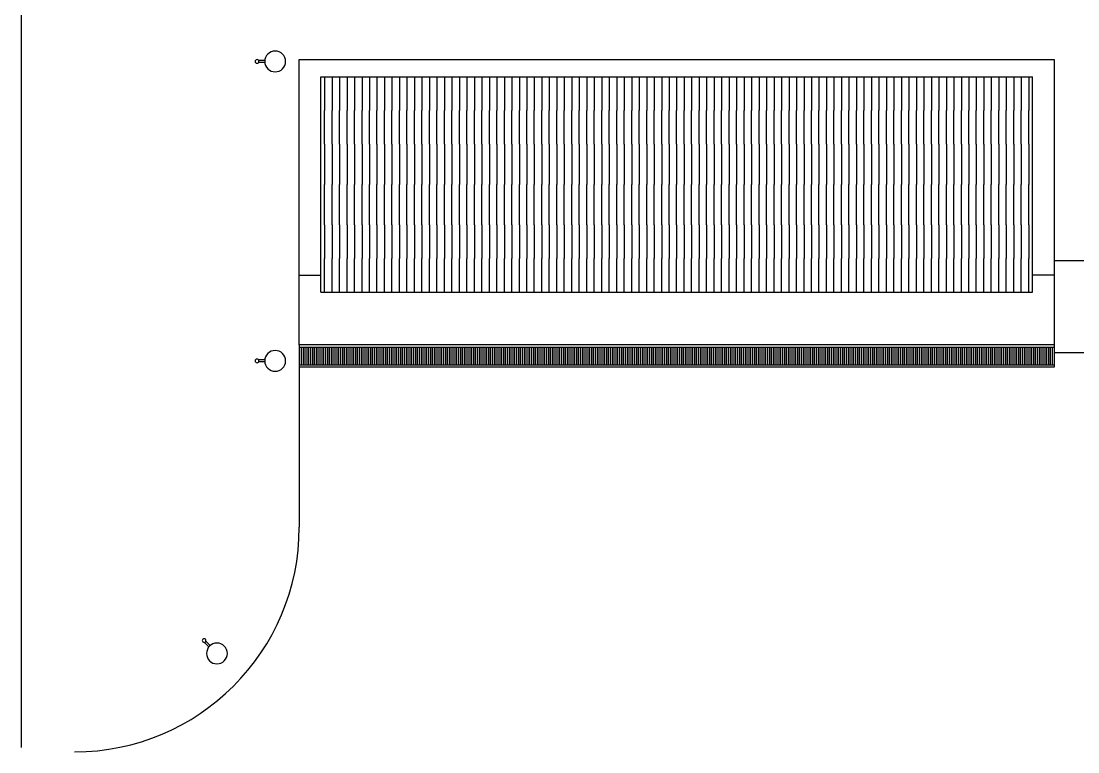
# Model space of a CAD drawing. Header units: millimetres. Extents: x 2686 to 2939, y 1294 to 1441.
# Drawn here: x 2685.75 to 2713.96, y 1353.17 to 1372.69 of the extents above; entities that cross this region are included whole.
import ezdxf

# ---------------------------------------------------------------- set-up
doc = ezdxf.new("R2010")
doc.units = ezdxf.units.MM
for name, color, linetype in [('ar-alambrado', 2, 'Continuous'), ('AR-ALV', 2, 'Continuous'), ('AR-CALÇADA', 1, 'Continuous'), ('AR-COB-V4', 1, 'Continuous'), ('AR-ILUMINAÇÃO-JARDIM', 1, 'Continuous'), ('AR-PIS', 1, 'Continuous')]:
    doc.layers.add(name, color=color, linetype=linetype)

# ---------------------------------------------------------------- blocks, each defined once
blk = doc.blocks.new('Poste Jardim')
at = {"layer": 'AR-ILUMINAÇÃO-JARDIM'}
for p, q in [((-0.025, 0.109), (-0.025, 0.274)), ((0.025, 0.109), (0.025, 0.274))]:
    blk.add_line(p, q, dxfattribs=at)
for centre, radius in [((0, 0.318), 0.05), ((0, 0.318), 0.05), ((0, -0.167), 0.278)]:
    blk.add_circle(centre, radius, dxfattribs=at)

msp = doc.modelspace()

# ---------------------------------------------------------------- linework, layer by layer
at = {"layer": 'ar-alambrado'}
msp.add_line((2685.746, 1391.525), (2685.746, 1353.285), dxfattribs=at)
at = {"layer": 'AR-ALV'}
for p, q in [((2693.746, 1371.197), (2712.746, 1371.197)), ((2693.746, 1365.443), (2693.746, 1371.197)), ((2693.846, 1371.197), (2693.846, 1370.297)), ((2712.646, 1371.197), (2712.646, 1370.297)), ((2712.746, 1365.443), (2712.746, 1371.197)), ((2693.846, 1369.397), (2693.846, 1370.297)), ((2712.646, 1369.397), (2712.646, 1370.297)), ((2693.846, 1369.397), (2693.846, 1368.32)), ((2712.646, 1369.397), (2712.646, 1368.32)), ((2693.846, 1367.243), (2693.846, 1368.32)), ((2712.646, 1367.243), (2712.646, 1368.32)), ((2693.846, 1367.243), (2693.846, 1366.343)), ((2712.646, 1367.243), (2712.646, 1366.343)), ((2693.846, 1365.443), (2693.846, 1366.343)), ((2712.646, 1365.443), (2712.646, 1366.343)), ((2693.746, 1365.443), (2712.746, 1365.443))]:
    msp.add_line(p, q, dxfattribs=at)
at = {"layer": 'AR-CALÇADA'}
for p, q in [((2713.321, 1366.294), (2716.729, 1366.294)), ((2693.171, 1363.834), (2693.171, 1359.165)), ((2713.321, 1363.834), (2714.747, 1363.834))]:
    msp.add_line(p, q, dxfattribs=at)
msp.add_arc((2687.171, 1359.165), 6, 270, 0, dxfattribs=at)
at = {"layer": 'AR-COB-V4'}
for p, q in [((2694.046, 1371.197), (2694.046, 1370.297)), ((2694.246, 1371.197), (2694.246, 1370.297)), ((2694.446, 1371.197), (2694.446, 1370.297)), ((2694.646, 1371.197), (2694.646, 1370.297)), ((2694.846, 1371.197), (2694.846, 1370.297)), ((2695.046, 1371.197), (2695.046, 1370.297)), ((2695.246, 1371.197), (2695.246, 1370.297)), ((2695.446, 1371.197), (2695.446, 1370.297)), ((2695.646, 1371.197), (2695.646, 1370.297)), ((2695.846, 1371.197), (2695.846, 1370.297)), ((2696.046, 1371.197), (2696.046, 1370.297)), ((2696.246, 1371.197), (2696.246, 1370.297)), ((2696.446, 1371.197), (2696.446, 1370.297)), ((2696.646, 1371.197), (2696.646, 1370.297)), ((2696.846, 1371.197), (2696.846, 1370.297)), ((2697.046, 1371.197), (2697.046, 1370.297)), ((2697.246, 1371.197), (2697.246, 1370.297)), ((2697.446, 1371.197), (2697.446, 1370.297)), ((2697.646, 1371.197), (2697.646, 1370.297)), ((2697.846, 1371.197), (2697.846, 1370.297)), ((2698.046, 1371.197), (2698.046, 1370.297)), ((2698.246, 1371.197), (2698.246, 1370.297)), ((2698.446, 1371.197), (2698.446, 1370.297)), ((2698.646, 1371.197), (2698.646, 1370.297)), ((2698.846, 1371.197), (2698.846, 1370.297)), ((2699.046, 1371.197), (2699.046, 1370.297)), ((2699.246, 1371.197), (2699.246, 1370.297)), ((2699.446, 1371.197), (2699.446, 1370.297)), ((2699.646, 1371.197), (2699.646, 1370.297)), ((2699.846, 1371.197), (2699.846, 1370.297)), ((2700.046, 1371.197), (2700.046, 1370.297)), ((2700.246, 1371.197), (2700.246, 1370.297)), ((2700.446, 1371.197), (2700.446, 1370.297)), ((2700.646, 1371.197), (2700.646, 1370.297)), ((2700.846, 1371.197), (2700.846, 1370.297)), ((2701.046, 1371.197), (2701.046, 1370.297)), ((2701.246, 1371.197), (2701.246, 1370.297)), ((2701.446, 1371.197), (2701.446, 1370.297)), ((2701.646, 1371.197), (2701.646, 1370.297)), ((2701.846, 1371.197), (2701.846, 1370.297)), ((2702.046, 1371.197), (2702.046, 1370.297)), ((2702.246, 1371.197), (2702.246, 1370.297)), ((2702.446, 1371.197), (2702.446, 1370.297)), ((2702.646, 1371.197), (2702.646, 1370.297)), ((2702.846, 1371.197), (2702.846, 1370.297)), ((2703.046, 1371.197), (2703.046, 1370.297)), ((2703.246, 1371.197), (2703.246, 1370.297)), ((2703.246, 1371.197), (2703.246, 1370.297)), ((2703.446, 1371.197), (2703.446, 1370.297)), ((2703.646, 1371.197), (2703.646, 1370.297)), ((2703.846, 1371.197), (2703.846, 1370.297)), ((2704.046, 1371.197), (2704.046, 1370.297)), ((2704.246, 1371.197), (2704.246, 1370.297)), ((2704.446, 1371.197), (2704.446, 1370.297)), ((2704.646, 1371.197), (2704.646, 1370.297)), ((2704.846, 1371.197), (2704.846, 1370.297)), ((2705.046, 1371.197), (2705.046, 1370.297)), ((2705.246, 1371.197), (2705.246, 1370.297)), ((2705.446, 1371.197), (2705.446, 1370.297)), ((2705.646, 1371.197), (2705.646, 1370.297)), ((2705.846, 1371.197), (2705.846, 1370.297)), ((2706.046, 1371.197), (2706.046, 1370.297)), ((2706.246, 1371.197), (2706.246, 1370.297)), ((2706.446, 1371.197), (2706.446, 1370.297)), ((2706.646, 1371.197), (2706.646, 1370.297)), ((2706.846, 1371.197), (2706.846, 1370.297)), ((2707.046, 1371.197), (2707.046, 1370.297)), ((2707.246, 1371.197), (2707.246, 1370.297)), ((2707.446, 1371.197), (2707.446, 1370.297)), ((2707.646, 1371.197), (2707.646, 1370.297)), ((2707.846, 1371.197), (2707.846, 1370.297)), ((2708.046, 1371.197), (2708.046, 1370.297)), ((2708.246, 1371.197), (2708.246, 1370.297)), ((2708.446, 1371.197), (2708.446, 1370.297)), ((2708.646, 1371.197), (2708.646, 1370.297)), ((2708.846, 1371.197), (2708.846, 1370.297)), ((2709.046, 1371.197), (2709.046, 1370.297)), ((2709.246, 1371.197), (2709.246, 1370.297)), ((2709.446, 1371.197), (2709.446, 1370.297)), ((2709.646, 1371.197), (2709.646, 1370.297)), ((2709.846, 1371.197), (2709.846, 1370.297)), ((2710.046, 1371.197), (2710.046, 1370.297)), ((2710.246, 1371.197), (2710.246, 1370.297)), ((2710.446, 1371.197), (2710.446, 1370.297)), ((2710.646, 1371.197), (2710.646, 1370.297)), ((2710.846, 1371.197), (2710.846, 1370.297)), ((2711.046, 1371.197), (2711.046, 1370.297)), ((2711.246, 1371.197), (2711.246, 1370.297)), ((2711.446, 1371.197), (2711.446, 1370.297)), ((2711.646, 1371.197), (2711.646, 1370.297)), ((2711.846, 1371.197), (2711.846, 1370.297)), ((2712.046, 1371.197), (2712.046, 1370.297)), ((2712.246, 1371.197), (2712.246, 1370.297)), ((2712.446, 1371.197), (2712.446, 1370.297)), ((2694.046, 1369.397), (2694.046, 1370.297)), ((2694.246, 1369.397), (2694.246, 1370.297)), ((2694.446, 1369.397), (2694.446, 1370.297)), ((2694.646, 1369.397), (2694.646, 1370.297)), ((2694.846, 1369.397), (2694.846, 1370.297)), ((2695.046, 1369.397), (2695.046, 1370.297)), ((2695.246, 1369.397), (2695.246, 1370.297)), ((2695.446, 1369.397), (2695.446, 1370.297)), ((2695.646, 1369.397), (2695.646, 1370.297)), ((2695.846, 1369.397), (2695.846, 1370.297)), ((2696.046, 1369.397), (2696.046, 1370.297)), ((2696.246, 1369.397), (2696.246, 1370.297)), ((2696.446, 1369.397), (2696.446, 1370.297)), ((2696.646, 1369.397), (2696.646, 1370.297)), ((2696.846, 1369.397), (2696.846, 1370.297)), ((2697.046, 1369.397), (2697.046, 1370.297)), ((2697.246, 1369.397), (2697.246, 1370.297)), ((2697.446, 1369.397), (2697.446, 1370.297)), ((2697.646, 1369.397), (2697.646, 1370.297)), ((2697.846, 1369.397), (2697.846, 1370.297)), ((2698.046, 1369.397), (2698.046, 1370.297)), ((2698.246, 1369.397), (2698.246, 1370.297)), ((2698.446, 1369.397), (2698.446, 1370.297)), ((2698.646, 1369.397), (2698.646, 1370.297)), ((2698.846, 1369.397), (2698.846, 1370.297)), ((2699.046, 1369.397), (2699.046, 1370.297)), ((2699.246, 1369.397), (2699.246, 1370.297)), ((2699.446, 1369.397), (2699.446, 1370.297)), ((2699.646, 1369.397), (2699.646, 1370.297)), ((2699.846, 1369.397), (2699.846, 1370.297)), ((2700.046, 1369.397), (2700.046, 1370.297)), ((2700.246, 1369.397), (2700.246, 1370.297)), ((2700.446, 1369.397), (2700.446, 1370.297)), ((2700.646, 1369.397), (2700.646, 1370.297)), ((2700.846, 1369.397), (2700.846, 1370.297)), ((2701.046, 1369.397), (2701.046, 1370.297)), ((2701.246, 1369.397), (2701.246, 1370.297)), ((2701.446, 1369.397), (2701.446, 1370.297)), ((2701.646, 1369.397), (2701.646, 1370.297)), ((2701.846, 1369.397), (2701.846, 1370.297)), ((2702.046, 1369.397), (2702.046, 1370.297)), ((2702.246, 1369.397), (2702.246, 1370.297)), ((2702.446, 1369.397), (2702.446, 1370.297)), ((2702.646, 1369.397), (2702.646, 1370.297)), ((2702.846, 1369.397), (2702.846, 1370.297)), ((2703.046, 1369.397), (2703.046, 1370.297)), ((2703.246, 1369.397), (2703.246, 1370.297)), ((2703.246, 1369.397), (2703.246, 1370.297)), ((2703.446, 1369.397), (2703.446, 1370.297)), ((2703.646, 1369.397), (2703.646, 1370.297)), ((2703.846, 1369.397), (2703.846, 1370.297)), ((2704.046, 1369.397), (2704.046, 1370.297)), ((2704.246, 1369.397), (2704.246, 1370.297)), ((2704.446, 1369.397), (2704.446, 1370.297)), ((2704.646, 1369.397), (2704.646, 1370.297)), ((2704.846, 1369.397), (2704.846, 1370.297)), ((2705.046, 1369.397), (2705.046, 1370.297)), ((2705.246, 1369.397), (2705.246, 1370.297)), ((2705.446, 1369.397), (2705.446, 1370.297)), ((2705.646, 1369.397), (2705.646, 1370.297)), ((2705.846, 1369.397), (2705.846, 1370.297)), ((2706.046, 1369.397), (2706.046, 1370.297)), ((2706.246, 1369.397), (2706.246, 1370.297)), ((2706.446, 1369.397), (2706.446, 1370.297)), ((2706.646, 1369.397), (2706.646, 1370.297)), ((2706.846, 1369.397), (2706.846, 1370.297)), ((2707.046, 1369.397), (2707.046, 1370.297)), ((2707.246, 1369.397), (2707.246, 1370.297)), ((2707.446, 1369.397), (2707.446, 1370.297)), ((2707.646, 1369.397), (2707.646, 1370.297)), ((2707.846, 1369.397), (2707.846, 1370.297)), ((2708.046, 1369.397), (2708.046, 1370.297)), ((2708.246, 1369.397), (2708.246, 1370.297)), ((2708.446, 1369.397), (2708.446, 1370.297)), ((2708.646, 1369.397), (2708.646, 1370.297)), ((2708.846, 1369.397), (2708.846, 1370.297)), ((2709.046, 1369.397), (2709.046, 1370.297)), ((2709.246, 1369.397), (2709.246, 1370.297)), ((2709.446, 1369.397), (2709.446, 1370.297)), ((2709.646, 1369.397), (2709.646, 1370.297)), ((2709.846, 1369.397), (2709.846, 1370.297)), ((2710.046, 1369.397), (2710.046, 1370.297)), ((2710.246, 1369.397), (2710.246, 1370.297)), ((2710.446, 1369.397), (2710.446, 1370.297)), ((2710.646, 1369.397), (2710.646, 1370.297)), ((2710.846, 1369.397), (2710.846, 1370.297)), ((2711.046, 1369.397), (2711.046, 1370.297)), ((2711.246, 1369.397), (2711.246, 1370.297)), ((2711.446, 1369.397), (2711.446, 1370.297)), ((2711.646, 1369.397), (2711.646, 1370.297)), ((2711.846, 1369.397), (2711.846, 1370.297)), ((2712.046, 1369.397), (2712.046, 1370.297)), ((2712.246, 1369.397), (2712.246, 1370.297)), ((2712.446, 1369.397), (2712.446, 1370.297)), ((2694.046, 1369.397), (2694.046, 1368.32)), ((2694.246, 1369.397), (2694.246, 1368.32)), ((2694.446, 1369.397), (2694.446, 1368.32)), ((2694.646, 1369.397), (2694.646, 1368.32)), ((2694.846, 1369.397), (2694.846, 1368.32)), ((2695.046, 1369.397), (2695.046, 1368.32)), ((2695.246, 1369.397), (2695.246, 1368.32)), ((2695.446, 1369.397), (2695.446, 1368.32)), ((2695.646, 1369.397), (2695.646, 1368.32)), ((2695.846, 1369.397), (2695.846, 1368.32)), ((2696.046, 1369.397), (2696.046, 1368.32)), ((2696.246, 1369.397), (2696.246, 1368.32)), ((2696.446, 1369.397), (2696.446, 1368.32)), ((2696.646, 1369.397), (2696.646, 1368.32)), ((2696.846, 1369.397), (2696.846, 1368.32)), ((2697.046, 1369.397), (2697.046, 1368.32)), ((2697.246, 1369.397), (2697.246, 1368.32)), ((2697.446, 1369.397), (2697.446, 1368.32)), ((2697.646, 1369.397), (2697.646, 1368.32)), ((2697.846, 1369.397), (2697.846, 1368.32)), ((2698.046, 1369.397), (2698.046, 1368.32)), ((2698.246, 1369.397), (2698.246, 1368.32)), ((2698.446, 1369.397), (2698.446, 1368.32)), ((2698.646, 1369.397), (2698.646, 1368.32)), ((2698.846, 1369.397), (2698.846, 1368.32)), ((2699.046, 1369.397), (2699.046, 1368.32)), ((2699.246, 1369.397), (2699.246, 1368.32)), ((2699.446, 1369.397), (2699.446, 1368.32)), ((2699.646, 1369.397), (2699.646, 1368.32)), ((2699.846, 1369.397), (2699.846, 1368.32)), ((2700.046, 1369.397), (2700.046, 1368.32)), ((2700.246, 1369.397), (2700.246, 1368.32)), ((2700.446, 1369.397), (2700.446, 1368.32)), ((2700.646, 1369.397), (2700.646, 1368.32)), ((2700.846, 1369.397), (2700.846, 1368.32)), ((2701.046, 1369.397), (2701.046, 1368.32)), ((2701.246, 1369.397), (2701.246, 1368.32)), ((2701.446, 1369.397), (2701.446, 1368.32)), ((2701.646, 1369.397), (2701.646, 1368.32)), ((2701.846, 1369.397), (2701.846, 1368.32)), ((2702.046, 1369.397), (2702.046, 1368.32)), ((2702.246, 1369.397), (2702.246, 1368.32)), ((2702.446, 1369.397), (2702.446, 1368.32)), ((2702.646, 1369.397), (2702.646, 1368.32)), ((2702.846, 1369.397), (2702.846, 1368.32)), ((2703.046, 1369.397), (2703.046, 1368.32)), ((2703.246, 1369.397), (2703.246, 1368.32)), ((2703.246, 1369.397), (2703.246, 1368.32)), ((2703.446, 1369.397), (2703.446, 1368.32)), ((2703.646, 1369.397), (2703.646, 1368.32)), ((2703.846, 1369.397), (2703.846, 1368.32)), ((2704.046, 1369.397), (2704.046, 1368.32)), ((2704.246, 1369.397), (2704.246, 1368.32)), ((2704.446, 1369.397), (2704.446, 1368.32)), ((2704.646, 1369.397), (2704.646, 1368.32)), ((2704.846, 1369.397), (2704.846, 1368.32)), ((2705.046, 1369.397), (2705.046, 1368.32)), ((2705.246, 1369.397), (2705.246, 1368.32)), ((2705.446, 1369.397), (2705.446, 1368.32)), ((2705.646, 1369.397), (2705.646, 1368.32)), ((2705.846, 1369.397), (2705.846, 1368.32)), ((2706.046, 1369.397), (2706.046, 1368.32)), ((2706.246, 1369.397), (2706.246, 1368.32)), ((2706.446, 1369.397), (2706.446, 1368.32)), ((2706.646, 1369.397), (2706.646, 1368.32)), ((2706.846, 1369.397), (2706.846, 1368.32)), ((2707.046, 1369.397), (2707.046, 1368.32)), ((2707.246, 1369.397), (2707.246, 1368.32)), ((2707.446, 1369.397), (2707.446, 1368.32)), ((2707.646, 1369.397), (2707.646, 1368.32)), ((2707.846, 1369.397), (2707.846, 1368.32)), ((2708.046, 1369.397), (2708.046, 1368.32)), ((2708.246, 1369.397), (2708.246, 1368.32)), ((2708.446, 1369.397), (2708.446, 1368.32)), ((2708.646, 1369.397), (2708.646, 1368.32)), ((2708.846, 1369.397), (2708.846, 1368.32)), ((2709.046, 1369.397), (2709.046, 1368.32)), ((2709.246, 1369.397), (2709.246, 1368.32)), ((2709.446, 1369.397), (2709.446, 1368.32)), ((2709.646, 1369.397), (2709.646, 1368.32)), ((2709.846, 1369.397), (2709.846, 1368.32)), ((2710.046, 1369.397), (2710.046, 1368.32)), ((2710.246, 1369.397), (2710.246, 1368.32)), ((2710.446, 1369.397), (2710.446, 1368.32)), ((2710.646, 1369.397), (2710.646, 1368.32)), ((2710.846, 1369.397), (2710.846, 1368.32)), ((2711.046, 1369.397), (2711.046, 1368.32)), ((2711.246, 1369.397), (2711.246, 1368.32)), ((2711.446, 1369.397), (2711.446, 1368.32)), ((2711.646, 1369.397), (2711.646, 1368.32)), ((2711.846, 1369.397), (2711.846, 1368.32)), ((2712.046, 1369.397), (2712.046, 1368.32)), ((2712.246, 1369.397), (2712.246, 1368.32)), ((2712.446, 1369.397), (2712.446, 1368.32)), ((2694.046, 1367.243), (2694.046, 1368.32)), ((2694.246, 1367.243), (2694.246, 1368.32)), ((2694.446, 1367.243), (2694.446, 1368.32)), ((2694.646, 1367.243), (2694.646, 1368.32)), ((2694.846, 1367.243), (2694.846, 1368.32)), ((2695.046, 1367.243), (2695.046, 1368.32)), ((2695.246, 1367.243), (2695.246, 1368.32)), ((2695.446, 1367.243), (2695.446, 1368.32)), ((2695.646, 1367.243), (2695.646, 1368.32)), ((2695.846, 1367.243), (2695.846, 1368.32)), ((2696.046, 1367.243), (2696.046, 1368.32)), ((2696.246, 1367.243), (2696.246, 1368.32)), ((2696.446, 1367.243), (2696.446, 1368.32)), ((2696.646, 1367.243), (2696.646, 1368.32)), ((2696.846, 1367.243), (2696.846, 1368.32)), ((2697.046, 1367.243), (2697.046, 1368.32)), ((2697.246, 1367.243), (2697.246, 1368.32)), ((2697.446, 1367.243), (2697.446, 1368.32)), ((2697.646, 1367.243), (2697.646, 1368.32)), ((2697.846, 1367.243), (2697.846, 1368.32)), ((2698.046, 1367.243), (2698.046, 1368.32)), ((2698.246, 1367.243), (2698.246, 1368.32)), ((2698.446, 1367.243), (2698.446, 1368.32)), ((2698.646, 1367.243), (2698.646, 1368.32)), ((2698.846, 1367.243), (2698.846, 1368.32)), ((2699.046, 1367.243), (2699.046, 1368.32)), ((2699.246, 1367.243), (2699.246, 1368.32)), ((2699.446, 1367.243), (2699.446, 1368.32)), ((2699.646, 1367.243), (2699.646, 1368.32)), ((2699.846, 1367.243), (2699.846, 1368.32)), ((2700.046, 1367.243), (2700.046, 1368.32)), ((2700.246, 1367.243), (2700.246, 1368.32)), ((2700.446, 1367.243), (2700.446, 1368.32)), ((2700.646, 1367.243), (2700.646, 1368.32)), ((2700.846, 1367.243), (2700.846, 1368.32)), ((2701.046, 1367.243), (2701.046, 1368.32)), ((2701.246, 1367.243), (2701.246, 1368.32)), ((2701.446, 1367.243), (2701.446, 1368.32)), ((2701.646, 1367.243), (2701.646, 1368.32)), ((2701.846, 1367.243), (2701.846, 1368.32)), ((2702.046, 1367.243), (2702.046, 1368.32)), ((2702.246, 1367.243), (2702.246, 1368.32)), ((2702.446, 1367.243), (2702.446, 1368.32)), ((2702.646, 1367.243), (2702.646, 1368.32)), ((2702.846, 1367.243), (2702.846, 1368.32)), ((2703.046, 1367.243), (2703.046, 1368.32)), ((2703.246, 1367.243), (2703.246, 1368.32)), ((2703.246, 1367.243), (2703.246, 1368.32)), ((2703.446, 1367.243), (2703.446, 1368.32)), ((2703.646, 1367.243), (2703.646, 1368.32)), ((2703.846, 1367.243), (2703.846, 1368.32)), ((2704.046, 1367.243), (2704.046, 1368.32)), ((2704.246, 1367.243), (2704.246, 1368.32)), ((2704.446, 1367.243), (2704.446, 1368.32)), ((2704.646, 1367.243), (2704.646, 1368.32)), ((2704.846, 1367.243), (2704.846, 1368.32)), ((2705.046, 1367.243), (2705.046, 1368.32)), ((2705.246, 1367.243), (2705.246, 1368.32)), ((2705.446, 1367.243), (2705.446, 1368.32)), ((2705.646, 1367.243), (2705.646, 1368.32)), ((2705.846, 1367.243), (2705.846, 1368.32)), ((2706.046, 1367.243), (2706.046, 1368.32)), ((2706.246, 1367.243), (2706.246, 1368.32)), ((2706.446, 1367.243), (2706.446, 1368.32)), ((2706.646, 1367.243), (2706.646, 1368.32)), ((2706.846, 1367.243), (2706.846, 1368.32)), ((2707.046, 1367.243), (2707.046, 1368.32)), ((2707.246, 1367.243), (2707.246, 1368.32)), ((2707.446, 1367.243), (2707.446, 1368.32)), ((2707.646, 1367.243), (2707.646, 1368.32)), ((2707.846, 1367.243), (2707.846, 1368.32)), ((2708.046, 1367.243), (2708.046, 1368.32)), ((2708.246, 1367.243), (2708.246, 1368.32)), ((2708.446, 1367.243), (2708.446, 1368.32)), ((2708.646, 1367.243), (2708.646, 1368.32)), ((2708.846, 1367.243), (2708.846, 1368.32)), ((2709.046, 1367.243), (2709.046, 1368.32)), ((2709.246, 1367.243), (2709.246, 1368.32)), ((2709.446, 1367.243), (2709.446, 1368.32)), ((2709.646, 1367.243), (2709.646, 1368.32)), ((2709.846, 1367.243), (2709.846, 1368.32)), ((2710.046, 1367.243), (2710.046, 1368.32)), ((2710.246, 1367.243), (2710.246, 1368.32)), ((2710.446, 1367.243), (2710.446, 1368.32)), ((2710.646, 1367.243), (2710.646, 1368.32)), ((2710.846, 1367.243), (2710.846, 1368.32)), ((2711.046, 1367.243), (2711.046, 1368.32)), ((2711.246, 1367.243), (2711.246, 1368.32)), ((2711.446, 1367.243), (2711.446, 1368.32)), ((2711.646, 1367.243), (2711.646, 1368.32)), ((2711.846, 1367.243), (2711.846, 1368.32)), ((2712.046, 1367.243), (2712.046, 1368.32)), ((2712.246, 1367.243), (2712.246, 1368.32)), ((2712.446, 1367.243), (2712.446, 1368.32)), ((2694.046, 1367.243), (2694.046, 1366.343)), ((2694.246, 1367.243), (2694.246, 1366.343)), ((2694.446, 1367.243), (2694.446, 1366.343)), ((2694.646, 1367.243), (2694.646, 1366.343)), ((2694.846, 1367.243), (2694.846, 1366.343)), ((2695.046, 1367.243), (2695.046, 1366.343)), ((2695.246, 1367.243), (2695.246, 1366.343)), ((2695.446, 1367.243), (2695.446, 1366.343)), ((2695.646, 1367.243), (2695.646, 1366.343)), ((2695.846, 1367.243), (2695.846, 1366.343)), ((2696.046, 1367.243), (2696.046, 1366.343)), ((2696.246, 1367.243), (2696.246, 1366.343)), ((2696.446, 1367.243), (2696.446, 1366.343)), ((2696.646, 1367.243), (2696.646, 1366.343)), ((2696.846, 1367.243), (2696.846, 1366.343)), ((2697.046, 1367.243), (2697.046, 1366.343)), ((2697.246, 1367.243), (2697.246, 1366.343)), ((2697.446, 1367.243), (2697.446, 1366.343)), ((2697.646, 1367.243), (2697.646, 1366.343)), ((2697.846, 1367.243), (2697.846, 1366.343)), ((2698.046, 1367.243), (2698.046, 1366.343)), ((2698.246, 1367.243), (2698.246, 1366.343)), ((2698.446, 1367.243), (2698.446, 1366.343)), ((2698.646, 1367.243), (2698.646, 1366.343)), ((2698.846, 1367.243), (2698.846, 1366.343)), ((2699.046, 1367.243), (2699.046, 1366.343)), ((2699.246, 1367.243), (2699.246, 1366.343)), ((2699.446, 1367.243), (2699.446, 1366.343)), ((2699.646, 1367.243), (2699.646, 1366.343)), ((2699.846, 1367.243), (2699.846, 1366.343)), ((2700.046, 1367.243), (2700.046, 1366.343)), ((2700.246, 1367.243), (2700.246, 1366.343)), ((2700.446, 1367.243), (2700.446, 1366.343)), ((2700.646, 1367.243), (2700.646, 1366.343)), ((2700.846, 1367.243), (2700.846, 1366.343)), ((2701.046, 1367.243), (2701.046, 1366.343)), ((2701.246, 1367.243), (2701.246, 1366.343)), ((2701.446, 1367.243), (2701.446, 1366.343)), ((2701.646, 1367.243), (2701.646, 1366.343)), ((2701.846, 1367.243), (2701.846, 1366.343)), ((2702.046, 1367.243), (2702.046, 1366.343)), ((2702.246, 1367.243), (2702.246, 1366.343)), ((2702.446, 1367.243), (2702.446, 1366.343)), ((2702.646, 1367.243), (2702.646, 1366.343)), ((2702.846, 1367.243), (2702.846, 1366.343)), ((2703.046, 1367.243), (2703.046, 1366.343)), ((2703.246, 1367.243), (2703.246, 1366.343)), ((2703.246, 1367.243), (2703.246, 1366.343)), ((2703.446, 1367.243), (2703.446, 1366.343)), ((2703.646, 1367.243), (2703.646, 1366.343)), ((2703.846, 1367.243), (2703.846, 1366.343)), ((2704.046, 1367.243), (2704.046, 1366.343)), ((2704.246, 1367.243), (2704.246, 1366.343)), ((2704.446, 1367.243), (2704.446, 1366.343)), ((2704.646, 1367.243), (2704.646, 1366.343)), ((2704.846, 1367.243), (2704.846, 1366.343)), ((2705.046, 1367.243), (2705.046, 1366.343)), ((2705.246, 1367.243), (2705.246, 1366.343)), ((2705.446, 1367.243), (2705.446, 1366.343)), ((2705.646, 1367.243), (2705.646, 1366.343)), ((2705.846, 1367.243), (2705.846, 1366.343)), ((2706.046, 1367.243), (2706.046, 1366.343)), ((2706.246, 1367.243), (2706.246, 1366.343)), ((2706.446, 1367.243), (2706.446, 1366.343)), ((2706.646, 1367.243), (2706.646, 1366.343)), ((2706.846, 1367.243), (2706.846, 1366.343)), ((2707.046, 1367.243), (2707.046, 1366.343)), ((2707.246, 1367.243), (2707.246, 1366.343)), ((2707.446, 1367.243), (2707.446, 1366.343)), ((2707.646, 1367.243), (2707.646, 1366.343)), ((2707.846, 1367.243), (2707.846, 1366.343)), ((2708.046, 1367.243), (2708.046, 1366.343)), ((2708.246, 1367.243), (2708.246, 1366.343)), ((2708.446, 1367.243), (2708.446, 1366.343)), ((2708.646, 1367.243), (2708.646, 1366.343)), ((2708.846, 1367.243), (2708.846, 1366.343)), ((2709.046, 1367.243), (2709.046, 1366.343)), ((2709.246, 1367.243), (2709.246, 1366.343)), ((2709.446, 1367.243), (2709.446, 1366.343)), ((2709.646, 1367.243), (2709.646, 1366.343)), ((2709.846, 1367.243), (2709.846, 1366.343)), ((2710.046, 1367.243), (2710.046, 1366.343)), ((2710.246, 1367.243), (2710.246, 1366.343)), ((2710.446, 1367.243), (2710.446, 1366.343)), ((2710.646, 1367.243), (2710.646, 1366.343)), ((2710.846, 1367.243), (2710.846, 1366.343)), ((2711.046, 1367.243), (2711.046, 1366.343)), ((2711.246, 1367.243), (2711.246, 1366.343)), ((2711.446, 1367.243), (2711.446, 1366.343)), ((2711.646, 1367.243), (2711.646, 1366.343)), ((2711.846, 1367.243), (2711.846, 1366.343)), ((2712.046, 1367.243), (2712.046, 1366.343)), ((2712.246, 1367.243), (2712.246, 1366.343)), ((2712.446, 1367.243), (2712.446, 1366.343)), ((2694.046, 1365.443), (2694.046, 1366.343)), ((2694.246, 1365.443), (2694.246, 1366.343)), ((2694.446, 1365.443), (2694.446, 1366.343)), ((2694.646, 1365.443), (2694.646, 1366.343)), ((2694.846, 1365.443), (2694.846, 1366.343)), ((2695.046, 1365.443), (2695.046, 1366.343)), ((2695.246, 1365.443), (2695.246, 1366.343)), ((2695.446, 1365.443), (2695.446, 1366.343)), ((2695.646, 1365.443), (2695.646, 1366.343)), ((2695.846, 1365.443), (2695.846, 1366.343)), ((2696.046, 1365.443), (2696.046, 1366.343)), ((2696.246, 1365.443), (2696.246, 1366.343)), ((2696.446, 1365.443), (2696.446, 1366.343)), ((2696.646, 1365.443), (2696.646, 1366.343)), ((2696.846, 1365.443), (2696.846, 1366.343)), ((2697.046, 1365.443), (2697.046, 1366.343)), ((2697.246, 1365.443), (2697.246, 1366.343)), ((2697.446, 1365.443), (2697.446, 1366.343)), ((2697.646, 1365.443), (2697.646, 1366.343)), ((2697.846, 1365.443), (2697.846, 1366.343)), ((2698.046, 1365.443), (2698.046, 1366.343)), ((2698.246, 1365.443), (2698.246, 1366.343)), ((2698.446, 1365.443), (2698.446, 1366.343)), ((2698.646, 1365.443), (2698.646, 1366.343)), ((2698.846, 1365.443), (2698.846, 1366.343)), ((2699.046, 1365.443), (2699.046, 1366.343)), ((2699.246, 1365.443), (2699.246, 1366.343)), ((2699.446, 1365.443), (2699.446, 1366.343)), ((2699.646, 1365.443), (2699.646, 1366.343)), ((2699.846, 1365.443), (2699.846, 1366.343)), ((2700.046, 1365.443), (2700.046, 1366.343)), ((2700.246, 1365.443), (2700.246, 1366.343)), ((2700.446, 1365.443), (2700.446, 1366.343)), ((2700.646, 1365.443), (2700.646, 1366.343)), ((2700.846, 1365.443), (2700.846, 1366.343)), ((2701.046, 1365.443), (2701.046, 1366.343)), ((2701.246, 1365.443), (2701.246, 1366.343)), ((2701.446, 1365.443), (2701.446, 1366.343)), ((2701.646, 1365.443), (2701.646, 1366.343)), ((2701.846, 1365.443), (2701.846, 1366.343)), ((2702.046, 1365.443), (2702.046, 1366.343)), ((2702.246, 1365.443), (2702.246, 1366.343)), ((2702.446, 1365.443), (2702.446, 1366.343)), ((2702.646, 1365.443), (2702.646, 1366.343)), ((2702.846, 1365.443), (2702.846, 1366.343)), ((2703.046, 1365.443), (2703.046, 1366.343)), ((2703.246, 1365.443), (2703.246, 1366.343)), ((2703.246, 1365.443), (2703.246, 1366.343)), ((2703.446, 1365.443), (2703.446, 1366.343)), ((2703.646, 1365.443), (2703.646, 1366.343)), ((2703.846, 1365.443), (2703.846, 1366.343)), ((2704.046, 1365.443), (2704.046, 1366.343)), ((2704.246, 1365.443), (2704.246, 1366.343)), ((2704.446, 1365.443), (2704.446, 1366.343)), ((2704.646, 1365.443), (2704.646, 1366.343)), ((2704.846, 1365.443), (2704.846, 1366.343)), ((2705.046, 1365.443), (2705.046, 1366.343)), ((2705.246, 1365.443), (2705.246, 1366.343)), ((2705.446, 1365.443), (2705.446, 1366.343)), ((2705.646, 1365.443), (2705.646, 1366.343)), ((2705.846, 1365.443), (2705.846, 1366.343)), ((2706.046, 1365.443), (2706.046, 1366.343)), ((2706.246, 1365.443), (2706.246, 1366.343)), ((2706.446, 1365.443), (2706.446, 1366.343)), ((2706.646, 1365.443), (2706.646, 1366.343)), ((2706.846, 1365.443), (2706.846, 1366.343)), ((2707.046, 1365.443), (2707.046, 1366.343)), ((2707.246, 1365.443), (2707.246, 1366.343)), ((2707.446, 1365.443), (2707.446, 1366.343)), ((2707.646, 1365.443), (2707.646, 1366.343)), ((2707.846, 1365.443), (2707.846, 1366.343)), ((2708.046, 1365.443), (2708.046, 1366.343)), ((2708.246, 1365.443), (2708.246, 1366.343)), ((2708.446, 1365.443), (2708.446, 1366.343)), ((2708.646, 1365.443), (2708.646, 1366.343)), ((2708.846, 1365.443), (2708.846, 1366.343)), ((2709.046, 1365.443), (2709.046, 1366.343)), ((2709.246, 1365.443), (2709.246, 1366.343)), ((2709.446, 1365.443), (2709.446, 1366.343)), ((2709.646, 1365.443), (2709.646, 1366.343)), ((2709.846, 1365.443), (2709.846, 1366.343)), ((2710.046, 1365.443), (2710.046, 1366.343)), ((2710.246, 1365.443), (2710.246, 1366.343)), ((2710.446, 1365.443), (2710.446, 1366.343)), ((2710.646, 1365.443), (2710.646, 1366.343)), ((2710.846, 1365.443), (2710.846, 1366.343)), ((2711.046, 1365.443), (2711.046, 1366.343)), ((2711.246, 1365.443), (2711.246, 1366.343)), ((2711.446, 1365.443), (2711.446, 1366.343)), ((2711.646, 1365.443), (2711.646, 1366.343)), ((2711.846, 1365.443), (2711.846, 1366.343)), ((2712.046, 1365.443), (2712.046, 1366.343)), ((2712.246, 1365.443), (2712.246, 1366.343)), ((2712.446, 1365.443), (2712.446, 1366.343))]:
    msp.add_line(p, q, dxfattribs=at)
at = {"layer": 'AR-PIS', "linetype": 'Continuous'}
for p, q in [((2693.171, 1371.665), (2713.321, 1371.665)), ((2693.171, 1364.04), (2693.171, 1371.665)), ((2713.321, 1371.665), (2713.321, 1363.978)), ((2693.171, 1365.9), (2693.746, 1365.9)), ((2713.321, 1365.9), (2712.746, 1365.9)), ((2713.321, 1364.04), (2693.171, 1364.04)), ((2693.171, 1364.04), (2693.171, 1363.978)), ((2693.171, 1363.978), (2713.321, 1363.978)), ((2693.171, 1363.978), (2693.171, 1363.502)), ((2693.171, 1363.978), (2693.171, 1363.502)), ((2693.221, 1363.978), (2693.221, 1363.502)), ((2693.271, 1363.978), (2693.271, 1363.502)), ((2693.321, 1363.978), (2693.321, 1363.502)), ((2693.371, 1363.978), (2693.371, 1363.502)), ((2693.421, 1363.978), (2693.421, 1363.502)), ((2693.471, 1363.978), (2693.471, 1363.502)), ((2693.521, 1363.978), (2693.521, 1363.502)), ((2693.571, 1363.978), (2693.571, 1363.502)), ((2693.621, 1363.978), (2693.621, 1363.502)), ((2693.671, 1363.978), (2693.671, 1363.502)), ((2693.721, 1363.978), (2693.721, 1363.502)), ((2693.771, 1363.978), (2693.771, 1363.502)), ((2693.821, 1363.978), (2693.821, 1363.502)), ((2693.871, 1363.978), (2693.871, 1363.502)), ((2693.921, 1363.978), (2693.921, 1363.502)), ((2693.971, 1363.978), (2693.971, 1363.502)), ((2694.021, 1363.978), (2694.021, 1363.502)), ((2694.071, 1363.978), (2694.071, 1363.502)), ((2694.121, 1363.978), (2694.121, 1363.502)), ((2694.171, 1363.978), (2694.171, 1363.502)), ((2694.221, 1363.978), (2694.221, 1363.502)), ((2694.271, 1363.978), (2694.271, 1363.502)), ((2694.321, 1363.978), (2694.321, 1363.502)), ((2694.371, 1363.978), (2694.371, 1363.502)), ((2694.421, 1363.978), (2694.421, 1363.502)), ((2694.471, 1363.978), (2694.471, 1363.502)), ((2694.521, 1363.978), (2694.521, 1363.502)), ((2694.571, 1363.978), (2694.571, 1363.502)), ((2694.621, 1363.978), (2694.621, 1363.502)), ((2694.671, 1363.978), (2694.671, 1363.502)), ((2694.721, 1363.978), (2694.721, 1363.502)), ((2694.771, 1363.978), (2694.771, 1363.502)), ((2694.821, 1363.978), (2694.821, 1363.502)), ((2694.871, 1363.978), (2694.871, 1363.502)), ((2694.921, 1363.978), (2694.921, 1363.502)), ((2694.971, 1363.978), (2694.971, 1363.502)), ((2695.021, 1363.978), (2695.021, 1363.502)), ((2695.071, 1363.978), (2695.071, 1363.502)), ((2695.121, 1363.978), (2695.121, 1363.502)), ((2695.171, 1363.978), (2695.171, 1363.502)), ((2695.221, 1363.978), (2695.221, 1363.502)), ((2695.271, 1363.978), (2695.271, 1363.502)), ((2695.321, 1363.978), (2695.321, 1363.502)), ((2695.371, 1363.978), (2695.371, 1363.502)), ((2695.421, 1363.978), (2695.421, 1363.502)), ((2695.471, 1363.978), (2695.471, 1363.502)), ((2695.521, 1363.978), (2695.521, 1363.502)), ((2695.571, 1363.978), (2695.571, 1363.502)), ((2695.621, 1363.978), (2695.621, 1363.502)), ((2695.671, 1363.978), (2695.671, 1363.502)), ((2695.721, 1363.978), (2695.721, 1363.502)), ((2695.721, 1363.978), (2695.721, 1363.502)), ((2695.771, 1363.978), (2695.771, 1363.502)), ((2695.821, 1363.978), (2695.821, 1363.502)), ((2695.871, 1363.978), (2695.871, 1363.502)), ((2695.921, 1363.978), (2695.921, 1363.502)), ((2695.971, 1363.978), (2695.971, 1363.502)), ((2696.021, 1363.978), (2696.021, 1363.502)), ((2696.071, 1363.978), (2696.071, 1363.502)), ((2696.121, 1363.978), (2696.121, 1363.502)), ((2696.171, 1363.978), (2696.171, 1363.502)), ((2696.221, 1363.978), (2696.221, 1363.502)), ((2696.271, 1363.978), (2696.271, 1363.502)), ((2696.321, 1363.978), (2696.321, 1363.502)), ((2696.371, 1363.978), (2696.371, 1363.502)), ((2696.421, 1363.978), (2696.421, 1363.502)), ((2696.471, 1363.978), (2696.471, 1363.502)), ((2696.521, 1363.978), (2696.521, 1363.502)), ((2696.571, 1363.978), (2696.571, 1363.502)), ((2696.621, 1363.978), (2696.621, 1363.502)), ((2696.671, 1363.978), (2696.671, 1363.502)), ((2696.721, 1363.978), (2696.721, 1363.502)), ((2696.771, 1363.978), (2696.771, 1363.502)), ((2696.821, 1363.978), (2696.821, 1363.502)), ((2696.871, 1363.978), (2696.871, 1363.502)), ((2696.921, 1363.978), (2696.921, 1363.502)), ((2696.971, 1363.978), (2696.971, 1363.502)), ((2697.021, 1363.978), (2697.021, 1363.502)), ((2697.071, 1363.978), (2697.071, 1363.502)), ((2697.121, 1363.978), (2697.121, 1363.502)), ((2697.171, 1363.978), (2697.171, 1363.502)), ((2697.221, 1363.978), (2697.221, 1363.502)), ((2697.271, 1363.978), (2697.271, 1363.502)), ((2697.321, 1363.978), (2697.321, 1363.502)), ((2697.371, 1363.978), (2697.371, 1363.502)), ((2697.421, 1363.978), (2697.421, 1363.502)), ((2697.471, 1363.978), (2697.471, 1363.502)), ((2697.521, 1363.978), (2697.521, 1363.502)), ((2697.571, 1363.978), (2697.571, 1363.502)), ((2697.621, 1363.978), (2697.621, 1363.502)), ((2697.671, 1363.978), (2697.671, 1363.502)), ((2697.721, 1363.978), (2697.721, 1363.502)), ((2697.771, 1363.978), (2697.771, 1363.502)), ((2697.821, 1363.978), (2697.821, 1363.502)), ((2697.871, 1363.978), (2697.871, 1363.502)), ((2697.921, 1363.978), (2697.921, 1363.502)), ((2697.971, 1363.978), (2697.971, 1363.502)), ((2698.021, 1363.978), (2698.021, 1363.502)), ((2698.071, 1363.978), (2698.071, 1363.502)), ((2698.121, 1363.978), (2698.121, 1363.502)), ((2698.171, 1363.978), (2698.171, 1363.502)), ((2698.221, 1363.978), (2698.221, 1363.502)), ((2698.271, 1363.978), (2698.271, 1363.502)), ((2698.321, 1363.978), (2698.321, 1363.502)), ((2698.371, 1363.978), (2698.371, 1363.502)), ((2698.421, 1363.978), (2698.421, 1363.502)), ((2698.471, 1363.978), (2698.471, 1363.502)), ((2698.521, 1363.978), (2698.521, 1363.502)), ((2698.571, 1363.978), (2698.571, 1363.502)), ((2698.621, 1363.978), (2698.621, 1363.502)), ((2698.671, 1363.978), (2698.671, 1363.502)), ((2698.721, 1363.978), (2698.721, 1363.502)), ((2698.771, 1363.978), (2698.771, 1363.502)), ((2698.821, 1363.978), (2698.821, 1363.502)), ((2698.871, 1363.978), (2698.871, 1363.502)), ((2698.921, 1363.978), (2698.921, 1363.502)), ((2698.971, 1363.978), (2698.971, 1363.502)), ((2699.021, 1363.978), (2699.021, 1363.502)), ((2699.071, 1363.978), (2699.071, 1363.502)), ((2699.121, 1363.978), (2699.121, 1363.502)), ((2699.171, 1363.978), (2699.171, 1363.502)), ((2699.221, 1363.978), (2699.221, 1363.502)), ((2699.271, 1363.978), (2699.271, 1363.502)), ((2699.321, 1363.978), (2699.321, 1363.502)), ((2699.371, 1363.978), (2699.371, 1363.502)), ((2699.421, 1363.978), (2699.421, 1363.502)), ((2699.471, 1363.978), (2699.471, 1363.502)), ((2699.521, 1363.978), (2699.521, 1363.502)), ((2699.571, 1363.978), (2699.571, 1363.502)), ((2699.621, 1363.978), (2699.621, 1363.502)), ((2699.671, 1363.978), (2699.671, 1363.502)), ((2699.721, 1363.978), (2699.721, 1363.502)), ((2699.771, 1363.978), (2699.771, 1363.502)), ((2699.821, 1363.978), (2699.821, 1363.502)), ((2699.871, 1363.978), (2699.871, 1363.502)), ((2699.921, 1363.978), (2699.921, 1363.502)), ((2699.971, 1363.978), (2699.971, 1363.502)), ((2700.021, 1363.978), (2700.021, 1363.502)), ((2700.071, 1363.978), (2700.071, 1363.502)), ((2700.121, 1363.978), (2700.121, 1363.502)), ((2700.171, 1363.978), (2700.171, 1363.502)), ((2700.221, 1363.978), (2700.221, 1363.502)), ((2700.271, 1363.978), (2700.271, 1363.502)), ((2700.321, 1363.978), (2700.321, 1363.502)), ((2700.371, 1363.978), (2700.371, 1363.502)), ((2700.421, 1363.978), (2700.421, 1363.502)), ((2700.471, 1363.978), (2700.471, 1363.502)), ((2700.521, 1363.978), (2700.521, 1363.502)), ((2700.571, 1363.978), (2700.571, 1363.502)), ((2700.621, 1363.978), (2700.621, 1363.502)), ((2700.671, 1363.978), (2700.671, 1363.502)), ((2700.721, 1363.978), (2700.721, 1363.502)), ((2700.771, 1363.978), (2700.771, 1363.502)), ((2700.821, 1363.978), (2700.821, 1363.502)), ((2700.871, 1363.978), (2700.871, 1363.502)), ((2700.921, 1363.978), (2700.921, 1363.502)), ((2700.971, 1363.978), (2700.971, 1363.502)), ((2701.021, 1363.978), (2701.021, 1363.502)), ((2701.071, 1363.978), (2701.071, 1363.502)), ((2701.121, 1363.978), (2701.121, 1363.502)), ((2701.171, 1363.978), (2701.171, 1363.502)), ((2701.221, 1363.978), (2701.221, 1363.502)), ((2701.271, 1363.978), (2701.271, 1363.502)), ((2701.321, 1363.978), (2701.321, 1363.502)), ((2701.371, 1363.978), (2701.371, 1363.502)), ((2701.421, 1363.978), (2701.421, 1363.502)), ((2701.471, 1363.978), (2701.471, 1363.502)), ((2701.521, 1363.978), (2701.521, 1363.502)), ((2701.571, 1363.978), (2701.571, 1363.502)), ((2701.621, 1363.978), (2701.621, 1363.502)), ((2701.671, 1363.978), (2701.671, 1363.502)), ((2701.721, 1363.978), (2701.721, 1363.502)), ((2701.771, 1363.978), (2701.771, 1363.502)), ((2701.821, 1363.978), (2701.821, 1363.502)), ((2701.871, 1363.978), (2701.871, 1363.502)), ((2701.921, 1363.978), (2701.921, 1363.502)), ((2701.971, 1363.978), (2701.971, 1363.502)), ((2702.021, 1363.978), (2702.021, 1363.502)), ((2702.071, 1363.978), (2702.071, 1363.502)), ((2702.121, 1363.978), (2702.121, 1363.502)), ((2702.171, 1363.978), (2702.171, 1363.502)), ((2702.221, 1363.978), (2702.221, 1363.502)), ((2702.271, 1363.978), (2702.271, 1363.502)), ((2702.321, 1363.978), (2702.321, 1363.502)), ((2702.371, 1363.978), (2702.371, 1363.502)), ((2702.421, 1363.978), (2702.421, 1363.502)), ((2702.471, 1363.978), (2702.471, 1363.502)), ((2702.521, 1363.978), (2702.521, 1363.502)), ((2702.571, 1363.978), (2702.571, 1363.502)), ((2702.621, 1363.978), (2702.621, 1363.502)), ((2702.671, 1363.978), (2702.671, 1363.502)), ((2702.721, 1363.978), (2702.721, 1363.502)), ((2702.771, 1363.978), (2702.771, 1363.502)), ((2702.821, 1363.978), (2702.821, 1363.502)), ((2702.871, 1363.978), (2702.871, 1363.502)), ((2702.921, 1363.978), (2702.921, 1363.502)), ((2702.971, 1363.978), (2702.971, 1363.502)), ((2703.021, 1363.978), (2703.021, 1363.502)), ((2703.071, 1363.978), (2703.071, 1363.502)), ((2703.121, 1363.978), (2703.121, 1363.502)), ((2703.171, 1363.978), (2703.171, 1363.502)), ((2703.221, 1363.978), (2703.221, 1363.502)), ((2703.271, 1363.978), (2703.271, 1363.502)), ((2703.321, 1363.978), (2703.321, 1363.502)), ((2703.371, 1363.978), (2703.371, 1363.502)), ((2703.421, 1363.978), (2703.421, 1363.502)), ((2703.471, 1363.978), (2703.471, 1363.502)), ((2703.521, 1363.978), (2703.521, 1363.502)), ((2703.571, 1363.978), (2703.571, 1363.502)), ((2703.621, 1363.978), (2703.621, 1363.502)), ((2703.671, 1363.978), (2703.671, 1363.502)), ((2703.721, 1363.978), (2703.721, 1363.502)), ((2703.771, 1363.978), (2703.771, 1363.502)), ((2703.821, 1363.978), (2703.821, 1363.502)), ((2703.871, 1363.978), (2703.871, 1363.502)), ((2703.921, 1363.978), (2703.921, 1363.502)), ((2703.971, 1363.978), (2703.971, 1363.502)), ((2704.021, 1363.978), (2704.021, 1363.502)), ((2704.071, 1363.978), (2704.071, 1363.502)), ((2704.121, 1363.978), (2704.121, 1363.502)), ((2704.171, 1363.978), (2704.171, 1363.502)), ((2704.221, 1363.978), (2704.221, 1363.502)), ((2704.271, 1363.978), (2704.271, 1363.502)), ((2704.321, 1363.978), (2704.321, 1363.502)), ((2704.371, 1363.978), (2704.371, 1363.502)), ((2704.421, 1363.978), (2704.421, 1363.502)), ((2704.471, 1363.978), (2704.471, 1363.502)), ((2704.521, 1363.978), (2704.521, 1363.502)), ((2704.571, 1363.978), (2704.571, 1363.502)), ((2704.621, 1363.978), (2704.621, 1363.502)), ((2704.671, 1363.978), (2704.671, 1363.502)), ((2704.721, 1363.978), (2704.721, 1363.502)), ((2704.771, 1363.978), (2704.771, 1363.502)), ((2704.821, 1363.978), (2704.821, 1363.502)), ((2704.871, 1363.978), (2704.871, 1363.502)), ((2704.921, 1363.978), (2704.921, 1363.502)), ((2704.971, 1363.978), (2704.971, 1363.502)), ((2705.021, 1363.978), (2705.021, 1363.502)), ((2705.071, 1363.978), (2705.071, 1363.502)), ((2705.121, 1363.978), (2705.121, 1363.502)), ((2705.171, 1363.978), (2705.171, 1363.502)), ((2705.221, 1363.978), (2705.221, 1363.502)), ((2705.271, 1363.978), (2705.271, 1363.502)), ((2705.321, 1363.978), (2705.321, 1363.502)), ((2705.371, 1363.978), (2705.371, 1363.502)), ((2705.421, 1363.978), (2705.421, 1363.502)), ((2705.471, 1363.978), (2705.471, 1363.502)), ((2705.521, 1363.978), (2705.521, 1363.502)), ((2705.571, 1363.978), (2705.571, 1363.502)), ((2705.621, 1363.978), (2705.621, 1363.502)), ((2705.671, 1363.978), (2705.671, 1363.502)), ((2705.721, 1363.978), (2705.721, 1363.502)), ((2705.771, 1363.978), (2705.771, 1363.502)), ((2705.821, 1363.978), (2705.821, 1363.502)), ((2705.871, 1363.978), (2705.871, 1363.502)), ((2705.921, 1363.978), (2705.921, 1363.502)), ((2705.971, 1363.978), (2705.971, 1363.502)), ((2706.021, 1363.978), (2706.021, 1363.502)), ((2706.071, 1363.978), (2706.071, 1363.502)), ((2706.121, 1363.978), (2706.121, 1363.502)), ((2706.171, 1363.978), (2706.171, 1363.502)), ((2706.221, 1363.978), (2706.221, 1363.502)), ((2706.271, 1363.978), (2706.271, 1363.502)), ((2706.321, 1363.978), (2706.321, 1363.502)), ((2706.371, 1363.978), (2706.371, 1363.502)), ((2706.421, 1363.978), (2706.421, 1363.502)), ((2706.471, 1363.978), (2706.471, 1363.502)), ((2706.521, 1363.978), (2706.521, 1363.502)), ((2706.571, 1363.978), (2706.571, 1363.502)), ((2706.621, 1363.978), (2706.621, 1363.502)), ((2706.671, 1363.978), (2706.671, 1363.502)), ((2706.721, 1363.978), (2706.721, 1363.502)), ((2706.771, 1363.978), (2706.771, 1363.502)), ((2706.821, 1363.978), (2706.821, 1363.502)), ((2706.871, 1363.978), (2706.871, 1363.502)), ((2706.921, 1363.978), (2706.921, 1363.502)), ((2706.971, 1363.978), (2706.971, 1363.502)), ((2707.021, 1363.978), (2707.021, 1363.502)), ((2707.071, 1363.978), (2707.071, 1363.502)), ((2707.121, 1363.978), (2707.121, 1363.502)), ((2707.171, 1363.978), (2707.171, 1363.502)), ((2707.221, 1363.978), (2707.221, 1363.502)), ((2707.271, 1363.978), (2707.271, 1363.502)), ((2707.321, 1363.978), (2707.321, 1363.502)), ((2707.371, 1363.978), (2707.371, 1363.502)), ((2707.421, 1363.978), (2707.421, 1363.502)), ((2707.471, 1363.978), (2707.471, 1363.502)), ((2707.521, 1363.978), (2707.521, 1363.502)), ((2707.571, 1363.978), (2707.571, 1363.502)), ((2707.621, 1363.978), (2707.621, 1363.502)), ((2707.671, 1363.978), (2707.671, 1363.502)), ((2707.721, 1363.978), (2707.721, 1363.502)), ((2707.771, 1363.978), (2707.771, 1363.502)), ((2707.821, 1363.978), (2707.821, 1363.502)), ((2707.871, 1363.978), (2707.871, 1363.502)), ((2707.921, 1363.978), (2707.921, 1363.502)), ((2707.971, 1363.978), (2707.971, 1363.502)), ((2708.021, 1363.978), (2708.021, 1363.502)), ((2708.071, 1363.978), (2708.071, 1363.502)), ((2708.121, 1363.978), (2708.121, 1363.502)), ((2708.171, 1363.978), (2708.171, 1363.502)), ((2708.221, 1363.978), (2708.221, 1363.502)), ((2708.271, 1363.978), (2708.271, 1363.502)), ((2708.321, 1363.978), (2708.321, 1363.502)), ((2708.371, 1363.978), (2708.371, 1363.502)), ((2708.421, 1363.978), (2708.421, 1363.502)), ((2708.471, 1363.978), (2708.471, 1363.502)), ((2708.521, 1363.978), (2708.521, 1363.502)), ((2708.571, 1363.978), (2708.571, 1363.502)), ((2708.621, 1363.978), (2708.621, 1363.502)), ((2708.671, 1363.978), (2708.671, 1363.502)), ((2708.721, 1363.978), (2708.721, 1363.502)), ((2708.771, 1363.978), (2708.771, 1363.502)), ((2708.821, 1363.978), (2708.821, 1363.502)), ((2708.871, 1363.978), (2708.871, 1363.502)), ((2708.921, 1363.978), (2708.921, 1363.502)), ((2708.971, 1363.978), (2708.971, 1363.502)), ((2709.021, 1363.978), (2709.021, 1363.502)), ((2709.071, 1363.978), (2709.071, 1363.502)), ((2709.121, 1363.978), (2709.121, 1363.502)), ((2709.171, 1363.978), (2709.171, 1363.502)), ((2709.221, 1363.978), (2709.221, 1363.502)), ((2709.271, 1363.978), (2709.271, 1363.502)), ((2709.321, 1363.978), (2709.321, 1363.502)), ((2709.371, 1363.978), (2709.371, 1363.502)), ((2709.421, 1363.978), (2709.421, 1363.502)), ((2709.471, 1363.978), (2709.471, 1363.502)), ((2709.521, 1363.978), (2709.521, 1363.502)), ((2709.571, 1363.978), (2709.571, 1363.502)), ((2709.621, 1363.978), (2709.621, 1363.502)), ((2709.671, 1363.978), (2709.671, 1363.502)), ((2709.721, 1363.978), (2709.721, 1363.502)), ((2709.771, 1363.978), (2709.771, 1363.502)), ((2709.821, 1363.978), (2709.821, 1363.502)), ((2709.871, 1363.978), (2709.871, 1363.502)), ((2709.921, 1363.978), (2709.921, 1363.502)), ((2709.971, 1363.978), (2709.971, 1363.502)), ((2710.021, 1363.978), (2710.021, 1363.502)), ((2710.071, 1363.978), (2710.071, 1363.502)), ((2710.121, 1363.978), (2710.121, 1363.502)), ((2710.171, 1363.978), (2710.171, 1363.502)), ((2710.221, 1363.978), (2710.221, 1363.502)), ((2710.271, 1363.978), (2710.271, 1363.502)), ((2710.321, 1363.978), (2710.321, 1363.502)), ((2710.371, 1363.978), (2710.371, 1363.502)), ((2710.421, 1363.978), (2710.421, 1363.502)), ((2710.471, 1363.978), (2710.471, 1363.502)), ((2710.521, 1363.978), (2710.521, 1363.502)), ((2710.571, 1363.978), (2710.571, 1363.502)), ((2710.621, 1363.978), (2710.621, 1363.502)), ((2710.671, 1363.978), (2710.671, 1363.502)), ((2710.721, 1363.978), (2710.721, 1363.502)), ((2710.771, 1363.978), (2710.771, 1363.502)), ((2710.821, 1363.978), (2710.821, 1363.502)), ((2710.871, 1363.978), (2710.871, 1363.502)), ((2710.921, 1363.978), (2710.921, 1363.502)), ((2710.971, 1363.978), (2710.971, 1363.502)), ((2711.021, 1363.978), (2711.021, 1363.502)), ((2711.071, 1363.978), (2711.071, 1363.502)), ((2711.121, 1363.978), (2711.121, 1363.502)), ((2711.171, 1363.978), (2711.171, 1363.502)), ((2711.221, 1363.978), (2711.221, 1363.502)), ((2711.271, 1363.978), (2711.271, 1363.502)), ((2711.321, 1363.978), (2711.321, 1363.502)), ((2711.371, 1363.978), (2711.371, 1363.502)), ((2711.421, 1363.978), (2711.421, 1363.502)), ((2711.471, 1363.978), (2711.471, 1363.502)), ((2711.521, 1363.978), (2711.521, 1363.502)), ((2711.571, 1363.978), (2711.571, 1363.502)), ((2711.621, 1363.978), (2711.621, 1363.502)), ((2711.671, 1363.978), (2711.671, 1363.502)), ((2711.721, 1363.978), (2711.721, 1363.502)), ((2711.771, 1363.978), (2711.771, 1363.502)), ((2711.821, 1363.978), (2711.821, 1363.502)), ((2711.871, 1363.978), (2711.871, 1363.502)), ((2711.921, 1363.978), (2711.921, 1363.502)), ((2711.971, 1363.978), (2711.971, 1363.502)), ((2712.021, 1363.978), (2712.021, 1363.502)), ((2712.071, 1363.978), (2712.071, 1363.502)), ((2712.121, 1363.978), (2712.121, 1363.502)), ((2712.171, 1363.978), (2712.171, 1363.502)), ((2712.221, 1363.978), (2712.221, 1363.502)), ((2712.271, 1363.978), (2712.271, 1363.502)), ((2712.321, 1363.978), (2712.321, 1363.502)), ((2712.371, 1363.978), (2712.371, 1363.502)), ((2712.421, 1363.978), (2712.421, 1363.502)), ((2712.471, 1363.978), (2712.471, 1363.502)), ((2712.521, 1363.978), (2712.521, 1363.502)), ((2712.571, 1363.978), (2712.571, 1363.502)), ((2712.621, 1363.978), (2712.621, 1363.502)), ((2712.671, 1363.978), (2712.671, 1363.502)), ((2712.721, 1363.978), (2712.721, 1363.502)), ((2712.771, 1363.978), (2712.771, 1363.502)), ((2712.821, 1363.978), (2712.821, 1363.502)), ((2712.871, 1363.978), (2712.871, 1363.502)), ((2712.921, 1363.978), (2712.921, 1363.502)), ((2712.971, 1363.978), (2712.971, 1363.502)), ((2713.021, 1363.978), (2713.021, 1363.502)), ((2713.071, 1363.978), (2713.071, 1363.502)), ((2713.121, 1363.978), (2713.121, 1363.502)), ((2713.171, 1363.978), (2713.171, 1363.502)), ((2713.221, 1363.978), (2713.221, 1363.502)), ((2713.271, 1363.978), (2713.271, 1363.502)), ((2713.321, 1363.978), (2713.321, 1363.44)), ((2693.171, 1363.502), (2713.321, 1363.502)), ((2693.171, 1363.502), (2693.171, 1363.44)), ((2713.321, 1363.44), (2693.171, 1363.44))]:
    msp.add_line(p, q, dxfattribs=at)

# ---------------------------------------------------------------- block references
at = {"layer": 'AR-ILUMINAÇÃO-JARDIM', "xscale": -1}
for p, rotation in [((2692.361, 1371.609), 90), ((2692.361, 1363.609), 90), ((2690.855, 1355.913), 45.00000000000919)]:
    msp.add_blockref('Poste Jardim', p, dxfattribs=dict(at, rotation=rotation))

doc.saveas('drawing.dxf')
